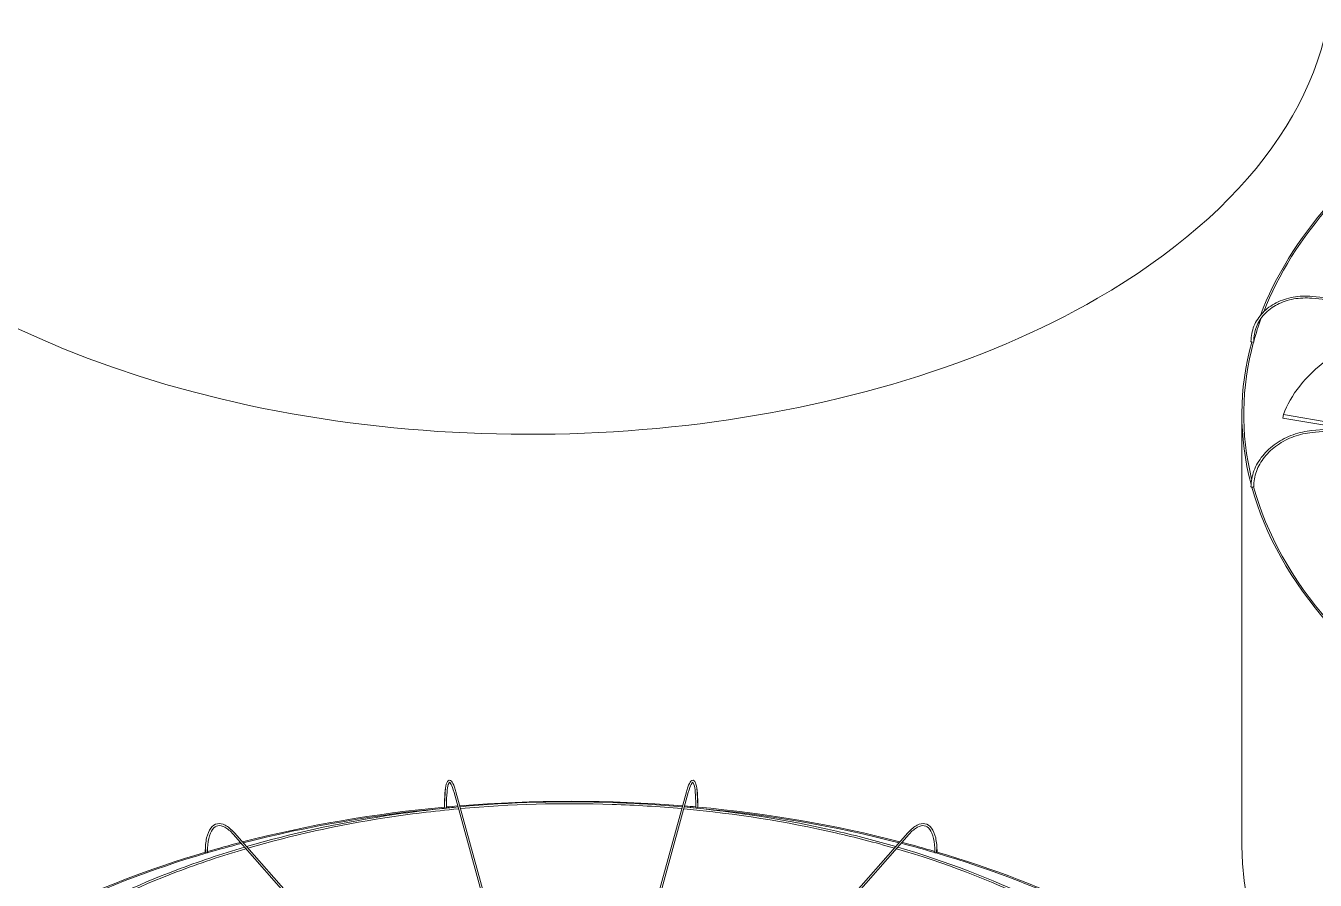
# Model space of a CAD drawing. Header units: millimetres. Extents: x -312439 to 477422, y -331570 to 212570.
# Drawn here: x 397827.9 to 398248.2, y 91459.5 to 91738.1 of the extents above; entities that cross this region are included whole.
import ezdxf

# ---------------------------------------------------------------- set-up
doc = ezdxf.new("R2010")
doc.units = ezdxf.units.MM

msp = doc.modelspace()

# ---------------------------------------------------------------- linework, layer by layer
at = {"color": 0, "linetype": 'Continuous', "lineweight": 0, "extrusion": (8.40036e-17, 0.816497, 0.57735)}
for p, q in [((398247.187, 91649.239), (398460.427, 91629.74)), ((398247.243, 91649.849), (398460.542, 91630.344)), ((398247.187, 91606.096), (398460.628, 91625.614)), ((398247.243, 91605.486), (398460.809, 91625.015)), ((398224.334, 91470.655), (398224.334, 91611.395)), ((398237.739, 91610.137), (398237.904, 91611.282)), ((398254.594, 91607.331), (398237.739, 91610.137)), ((398237.904, 91611.282), (398254.291, 91608.554)), ((397967.49, 91488.135), (398001.084, 91365.68)), ((397968.081, 91488.297), (398001.702, 91365.739)), ((398043.273, 91488.297), (398009.652, 91365.739)), ((398010.271, 91365.68), (398043.864, 91488.135)), ((397895.483, 91474.493), (397992.982, 91364.014)), ((397895.942, 91474.898), (397993.623, 91364.213)), ((398115.413, 91474.898), (398017.731, 91364.213)), ((398115.872, 91474.493), (398018.372, 91364.014))]:
    msp.add_line(p, q, dxfattribs=at)
at = {"color": 0, "linetype": 'Continuous', "lineweight": 0}
for centre, major_axis, ratio, start_param, end_param in [((397991.863, 91756.268), (262.225, 0), 0.5773503, 3.1415927, 5.4977871), ((397991.863, 91756.268), (262.225, 0), 0.5773503, 5.4977871, 6.2831853), ((398486.56, 91611.395), (-262.225, 0), 0.5773503, 5.8129334, 6.0685314), ((398486.56, 91611.395), (-261.613, 0), 0.5773503, 5.8119417, 6.0598961), ((398486.56, 91611.395), (-261.613, 0), 0.5773503, 6.0736106, 6.1250005), ((398486.56, 91611.395), (-262.225, 0), 0.5773503, 6.126925, 6.4343205), ((398486.56, 91611.395), (-261.613, 0), 0.5773503, 6.1262297, 6.4235661), ((398227.606, 91635.127), (0.306, 0), 0.5773503, 3.1415927, 5.0788735), ((398227.908, 91635.099), (0.306, 0.006), 0.5752952, 4.5444916, 6.1152879), ((398227.908, 91635.099), (0.306, 0.006), 0.5752952, 6.1152879, 6.2831853), ((398486.724, 91569.857), (-250.189, 35.961), 0.3284711, 5.9728515, 6.2156373), ((398227.606, 91587.788), (0.306, 0), 0.5773503, 3.1415927, 5.3930328), ((398486.56, 91611.395), (-262.225, 0), 0.5773503, 0.15775, 0.4689102), ((398227.908, 91587.815), (0.306, 0.006), 0.5792658, 4.8585762, 6.2831853), ((398486.56, 91611.395), (-261.613, 0), 0.5773503, 0.1573017, 0.4645126), ((398005.785, 91333.82), (-262.225, 0), 0.5773503, 4.8709744, 5.1337903), ((398005.785, 91333.82), (-261.613, 0), 0.5773503, 4.8702538, 5.1336735), ((397964.68, 91483.327), (0.306, 0), 0.5773503, 3.1415927, 3.7072911), ((397964.728, 91483.152), (0.306, 0.001), 0.5647458, 3.2969897, 4.867786), ((397964.728, 91483.152), (0.306, 0.001), 0.5647458, 4.867786, 6.2831853), ((398005.785, 91333.82), (-261.613, 0), 0.5773503, 4.8601846, 4.8693633), ((398005.785, 91333.82), (-262.225, 0), 0.5773503, 4.8542575, 4.8684283), ((398005.785, 91333.82), (-262.225, 0), 0.5773503, 4.5737285, 4.8518651), ((398005.785, 91333.82), (-261.613, 0), 0.5773503, 4.556469, 4.5713736), ((398005.785, 91333.82), (-262.225, 0), 0.5773503, 4.5571855, 4.5713361), ((398046.626, 91483.152), (0.306, -0.001), 0.5647458, 3.1415927, 4.5569919), ((398046.626, 91483.152), (0.306, -0.001), 0.5647458, 4.5569919, 6.1277883), ((398005.785, 91333.82), (-261.613, 0), 0.5773503, 4.2918428, 4.5551023), ((398046.674, 91483.327), (0.306, 0), 0.5773503, 5.7174869, 6.2831853), ((398005.785, 91333.82), (-262.225, 0), 0.5773503, 4.2917243, 4.5546375), ((398005.785, 91333.82), (-261.613, 0), 0.5773503, 5.1364588, 5.1836819), ((398005.785, 91333.82), (-262.225, 0), 0.5773503, 5.1365691, 5.1818933), ((398005.785, 91333.82), (-261.613, 0), 0.5773503, 4.242585, 4.2890574), ((398005.785, 91333.82), (-262.225, 0), 0.5773503, 4.2438111, 4.2889455), ((398486.56, 91470.655), (262.225, 0), 0.5773503, 3.1415927, 5.4977871), ((398005.785, 91333.82), (-262.225, 0), 0.5773503, 5.1849758, 5.420347), ((398005.785, 91333.82), (-261.613, 0), 0.5773503, 5.183912, 5.4201653), ((397886.699, 91468.698), (0.306, 0), 0.5773503, 3.1415927, 4.134446), ((397886.838, 91468.541), (0.306, 0.003), 0.5659728, 3.6079382, 5.1787345), ((397886.838, 91468.541), (0.306, 0.003), 0.5659728, 5.1787345, 6.2831853), ((398124.516, 91468.541), (0.306, -0.003), 0.5659728, 3.1415927, 4.2460434), ((398124.516, 91468.541), (0.306, -0.003), 0.5659728, 4.2460434, 5.8168397), ((398005.785, 91333.82), (-261.613, 0), 0.5773503, 4.0051997, 4.2408431), ((398124.655, 91468.698), (0.306, 0), 0.5773503, 5.290332, 6.2831853), ((398005.785, 91333.82), (-262.225, 0), 0.5773503, 4.0050166, 4.2406095)]:
    msp.add_ellipse(centre, major_axis=major_axis, ratio=ratio, start_param=start_param, end_param=end_param, dxfattribs=at)
for points, knots in [([(398227.3, 91635.127), (398227.3, 91636.863), (398227.633, 91638.571), (398228.932, 91641.757), (398229.897, 91643.235), (398232.362, 91645.814), (398233.86, 91646.915), (398237.24, 91648.636), (398239.121, 91649.255), (398243.083, 91649.957), (398245.163, 91650.039), (398247.243, 91649.849)], [4.712389, 4.712389, 4.712389, 4.712389, 5.0265482, 5.0265482, 5.3407075, 5.3407075, 5.6548668, 5.6548668, 5.969026, 5.969026, 6.2831853, 6.2831853, 6.2831853, 6.2831853]), ([(398247.187, 91649.239), (398245.171, 91649.424), (398243.157, 91649.341), (398239.333, 91648.653), (398237.525, 91648.047), (398234.294, 91646.376), (398232.872, 91645.312), (398230.553, 91642.833), (398229.656, 91641.419), (398228.471, 91638.381), (398228.183, 91636.757), (398228.214, 91635.105)], [6.2831853, 6.2831853, 6.2831853, 6.2831853, 6.6004533, 6.6004533, 6.9177214, 6.9177214, 7.2349894, 7.2349894, 7.5522575, 7.5522575, 7.8695255, 7.8695255, 7.8695255, 7.8695255]), ([(398227.3, 91587.788), (398227.3, 91589.524), (398227.632, 91591.288), (398228.926, 91594.698), (398229.887, 91596.344), (398232.34, 91599.359), (398233.831, 91600.728), (398237.198, 91603.058), (398239.074, 91604.02), (398243.029, 91605.444), (398245.107, 91605.906), (398247.187, 91606.096)], [4.712389, 4.712389, 4.712389, 4.712389, 5.0265482, 5.0265482, 5.3407075, 5.3407075, 5.6548668, 5.6548668, 5.969026, 5.969026, 6.2831853, 6.2831853, 6.2831853, 6.2831853]), ([(398247.243, 91605.486), (398245.227, 91605.302), (398243.211, 91604.851), (398239.38, 91603.461), (398237.566, 91602.522), (398234.322, 91600.251), (398232.893, 91598.92), (398230.562, 91596.002), (398229.661, 91594.416), (398228.471, 91591.148), (398228.183, 91589.467), (398228.214, 91587.821)], [0, 0, 0, 0, 0.317268, 0.317268, 0.6345361, 0.6345361, 0.9518041, 0.9518041, 1.2690722, 1.2690722, 1.5863402, 1.5863402, 1.5863402, 1.5863402]), ([(397964.374, 91483.327), (397964.374, 91485.03), (397964.425, 91486.547), (397964.628, 91489.066), (397964.778, 91490.065), (397965.179, 91491.487), (397965.405, 91492.002), (397966.19, 91492.118), (397966.438, 91491.97), (397966.99, 91491.385), (397967.297, 91490.73), (397967.777, 91489.348), (397967.929, 91488.851), (397968.081, 91488.297)], [4.712389, 4.712389, 4.712389, 4.712389, 5.0265482, 5.0265482, 5.3407075, 5.3407075, 5.6548668, 5.6548668, 5.8236028, 5.8236028, 6.1377621, 6.1377621, 6.2831853, 6.2831853, 6.2831853, 6.2831853]), ([(397967.49, 91488.135), (397967.172, 91489.295), (397966.853, 91490.186), (397966.297, 91491.267), (397966.048, 91491.417), (397966.021, 91491.417), (397965.816, 91491.268), (397965.464, 91490.104), (397965.32, 91489.254), (397965.109, 91487.01), (397965.047, 91485.58), (397965.034, 91483.692), (397965.033, 91483.425), (397965.034, 91483.153)], [0, 0, 0, 0, 0.3152669, 0.3152669, 0.6094726, 0.6094726, 0.9267406, 0.9267406, 1.2208373, 1.2208373, 1.5356304, 1.5356304, 1.5863402, 1.5863402, 1.5863402, 1.5863402]), ([(398046.981, 91483.327), (398046.981, 91485.03), (398046.929, 91486.547), (398046.726, 91489.066), (398046.577, 91490.065), (398046.175, 91491.487), (398045.949, 91492.002), (398045.164, 91492.118), (398044.916, 91491.97), (398044.365, 91491.385), (398044.057, 91490.73), (398043.578, 91489.348), (398043.425, 91488.851), (398043.273, 91488.297)], [4.712389, 4.712389, 4.712389, 4.712389, 5.0265482, 5.0265482, 5.3407075, 5.3407075, 5.6548668, 5.6548668, 5.8236028, 5.8236028, 6.1377621, 6.1377621, 6.2831853, 6.2831853, 6.2831853, 6.2831853]), ([(398043.864, 91488.135), (398044.182, 91489.295), (398044.501, 91490.186), (398045.058, 91491.267), (398045.307, 91491.417), (398045.333, 91491.417), (398045.538, 91491.268), (398045.89, 91490.104), (398046.035, 91489.254), (398046.245, 91487.01), (398046.307, 91485.58), (398046.32, 91483.692), (398046.321, 91483.425), (398046.32, 91483.153)], [0, 0, 0, 0, 0.3152669, 0.3152669, 0.6094726, 0.6094726, 0.9267406, 0.9267406, 1.2208373, 1.2208373, 1.5356304, 1.5356304, 1.5863402, 1.5863402, 1.5863402, 1.5863402]), ([(397964.756, 91489.463), (397964.747, 91489.402), (397964.738, 91489.34), (397964.586, 91488.253), (397964.491, 91486.95), (397964.428, 91484.712), (397964.419, 91483.952), (397964.422, 91483.152)], [1.10131175, 1.10131175, 1.10131175, 1.10131175, 1.12076762, 1.12076762, 1.43803566, 1.43803566, 1.5863026, 1.5863026, 1.5863026, 1.5863026]), ([(398046.599, 91489.463), (398046.608, 91489.402), (398046.617, 91489.34), (398046.769, 91488.253), (398046.863, 91486.95), (398046.926, 91484.712), (398046.935, 91483.952), (398046.933, 91483.152)], [1.10131175, 1.10131175, 1.10131175, 1.10131175, 1.12076762, 1.12076762, 1.43803566, 1.43803566, 1.5863026, 1.5863026, 1.5863026, 1.5863026]), ([(397968.8, 91483.36), (397960.794, 91482.623), (397952.853, 91481.646), (397929.426, 91478.02), (397914.264, 91474.672), (397899.857, 91470.461)], [5.65586592, 5.65586592, 5.65586592, 5.65586592, 5.75969853, 5.75969853, 5.96646224, 5.96646224, 5.96646224, 5.96646224]), ([(397968.965, 91482.76), (397960.888, 91482.019), (397952.878, 91481.033), (397929.557, 91477.415), (397914.561, 91474.107), (397900.305, 91469.954)], [5.65539644, 5.65539644, 5.65539644, 5.65539644, 5.76029586, 5.76029586, 5.96514032, 5.96514032, 5.96514032, 5.96514032]), ([(398041.934, 91483.416), (398034.44, 91484.094), (398026.888, 91484.562), (398002.66, 91485.378), (397985.902, 91484.907), (397969.42, 91483.416)], [5.342386, 5.342386, 5.342386, 5.342386, 5.43953692, 5.43953692, 5.65318828, 5.65318828, 5.65318828, 5.65318828]), ([(398041.77, 91482.816), (398034.252, 91483.494), (398026.676, 91483.96), (398002.557, 91484.759), (397985.935, 91484.291), (397969.585, 91482.816)], [5.34285963, 5.34285963, 5.34285963, 5.34285963, 5.44045758, 5.44045758, 5.65271466, 5.65271466, 5.65271466, 5.65271466]), ([(398111.049, 91469.954), (398104.771, 91471.783), (398098.35, 91473.448), (398075.9, 91478.582), (398059.294, 91481.209), (398042.389, 91482.76)], [5.03043397, 5.03043397, 5.03043397, 5.03043397, 5.12064091, 5.12064091, 5.34017784, 5.34017784, 5.34017784, 5.34017784]), ([(398111.497, 91470.461), (398105.209, 91472.299), (398098.778, 91473.973), (398076.238, 91479.147), (398059.546, 91481.796), (398042.554, 91483.36)], [5.02911205, 5.02911205, 5.02911205, 5.02911205, 5.11935362, 5.11935362, 5.33970837, 5.33970837, 5.33970837, 5.33970837]), ([(397886.393, 91468.698), (397886.393, 91470.413), (397886.543, 91471.962), (397887.14, 91474.588), (397887.584, 91475.666), (397888.765, 91477.251), (397889.514, 91477.757), (397891.154, 91478.042), (397892.014, 91477.868), (397893.827, 91476.948), (397894.792, 91476.162), (397895.816, 91475.039), (397895.879, 91474.969), (397895.942, 91474.898)], [4.712389, 4.712389, 4.712389, 4.712389, 5.0265482, 5.0265482, 5.3407075, 5.3407075, 5.6548668, 5.6548668, 5.9484515, 5.9484515, 6.2626108, 6.2626108, 6.2831853, 6.2831853, 6.2831853, 6.2831853]), ([(397895.483, 91474.493), (397894.568, 91475.528), (397893.66, 91476.294), (397891.977, 91477.216), (397891.212, 91477.373), (397889.87, 91477.138), (397889.273, 91476.743), (397888.246, 91475.345), (397887.829, 91474.34), (397887.277, 91471.837), (397887.137, 91470.346), (397887.143, 91468.639), (397887.144, 91468.591), (397887.144, 91468.543)], [0, 0, 0, 0, 0.3146448, 0.3146448, 0.6289116, 0.6289116, 0.9461796, 0.9461796, 1.2634477, 1.2634477, 1.5772832, 1.5772832, 1.5863402, 1.5863402, 1.5863402, 1.5863402]), ([(398124.962, 91468.698), (398124.962, 91470.413), (398124.811, 91471.962), (398124.215, 91474.588), (398123.77, 91475.666), (398122.589, 91477.251), (398121.84, 91477.757), (398120.2, 91478.042), (398119.341, 91477.868), (398117.527, 91476.948), (398116.563, 91476.162), (398115.538, 91475.039), (398115.475, 91474.969), (398115.413, 91474.898)], [4.712389, 4.712389, 4.712389, 4.712389, 5.0265482, 5.0265482, 5.3407075, 5.3407075, 5.6548668, 5.6548668, 5.9484515, 5.9484515, 6.2626108, 6.2626108, 6.2831853, 6.2831853, 6.2831853, 6.2831853]), ([(398115.872, 91474.493), (398116.786, 91475.528), (398117.694, 91476.294), (398119.377, 91477.216), (398120.143, 91477.373), (398121.484, 91477.138), (398122.081, 91476.743), (398123.108, 91475.345), (398123.525, 91474.34), (398124.077, 91471.837), (398124.217, 91470.346), (398124.211, 91468.639), (398124.211, 91468.591), (398124.21, 91468.543)], [0, 0, 0, 0, 0.3146448, 0.3146448, 0.6289116, 0.6289116, 0.9461796, 0.9461796, 1.2634477, 1.2634477, 1.5772832, 1.5772832, 1.5863402, 1.5863402, 1.5863402, 1.5863402]), ([(397899.209, 91470.271), (397891.535, 91468.01), (397884.077, 91465.505), (397863.845, 91457.817), (397851.668, 91452.109), (397840.591, 91445.759)], [5.96956861, 5.96956861, 5.96956861, 5.96956861, 6.07987049, 6.07987049, 6.27966483, 6.27966483, 6.27966483, 6.27966483]), ([(398170.763, 91445.759), (398166.149, 91448.404), (398161.345, 91450.938), (398142.795, 91459.934), (398127.929, 91465.621), (398112.146, 91470.271)], [4.71590946, 4.71590946, 4.71590946, 4.71590946, 4.79913358, 4.79913358, 5.02600568, 5.02600568, 5.02600568, 5.02600568]), ([(397899.656, 91469.764), (397891.883, 91467.481), (397884.331, 91464.948), (397864.181, 91457.287), (397852.155, 91451.658), (397841.205, 91445.404)], [5.96825255, 5.96825255, 5.96825255, 5.96825255, 6.08012371, 6.08012371, 6.27780239, 6.27780239, 6.27780239, 6.27780239]), ([(397886.541, 91469.553), (397886.535, 91469.348), (397886.532, 91469.142), (397886.53, 91468.802), (397886.531, 91468.671), (397886.532, 91468.54)], [7.805980691, 7.805980691, 7.805980691, 7.805980691, 7.845140151, 7.845140151, 7.869416781, 7.869416781, 7.869416781, 7.869416781]), ([(398170.15, 91445.404), (398165.547, 91448.033), (398160.755, 91450.552), (398142.257, 91459.491), (398127.434, 91465.144), (398111.698, 91469.764)], [4.71777189, 4.71777189, 4.71777189, 4.71777189, 4.80086127, 4.80086127, 5.02732174, 5.02732174, 5.02732174, 5.02732174]), ([(398124.813, 91469.553), (398124.819, 91469.348), (398124.822, 91469.142), (398124.824, 91468.802), (398124.824, 91468.671), (398124.823, 91468.54)], [7.805980691, 7.805980691, 7.805980691, 7.805980691, 7.845140151, 7.845140151, 7.869416781, 7.869416781, 7.869416781, 7.869416781])]:
    msp.add_open_spline(points, degree=3, knots=knots, dxfattribs=at)

doc.saveas('drawing.dxf')
